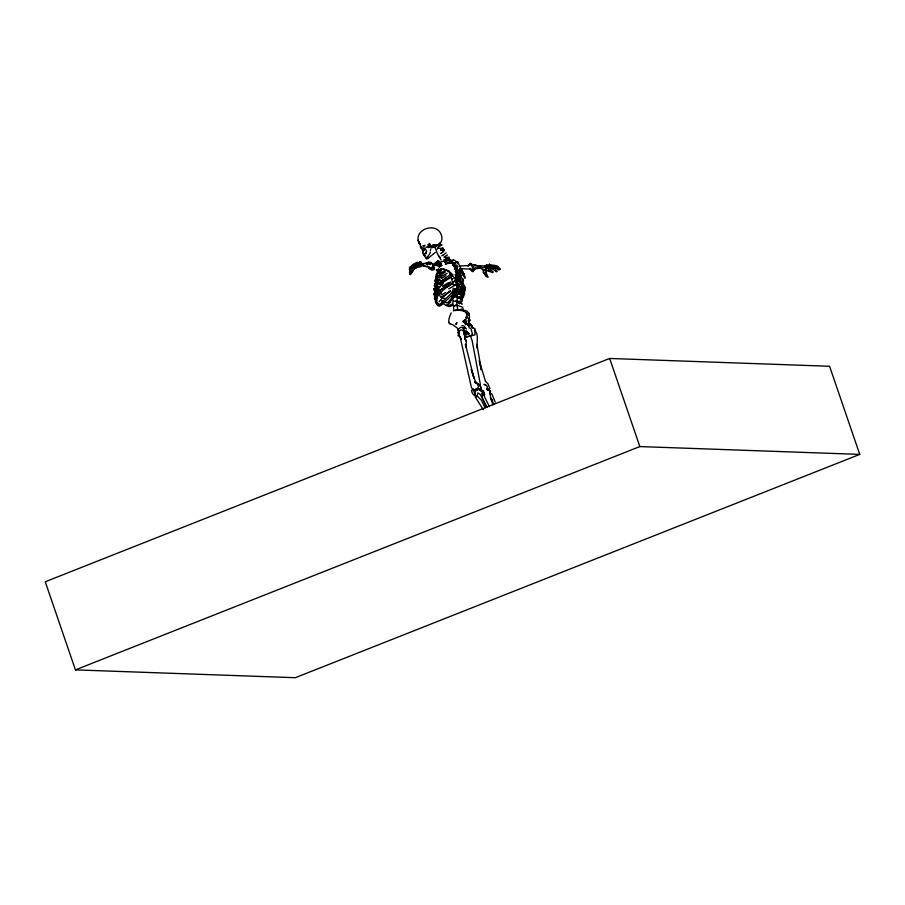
<?xml version="1.0" encoding="UTF-8"?>
<svg xmlns="http://www.w3.org/2000/svg" width="905" height="905" viewBox="0 0 905 905"><rect width="100%" height="100%" fill="white"/><g stroke="black" fill="none" stroke-linecap="round" stroke-linejoin="round"><path stroke-width="1.36" d="M419.513 264.079L419.456 265.052L421.04 264.588L421.085 263.378L419.524 263.4L419.445 264.916L420.972 264.565L420.701 266.839L419.671 266.602L419.524 263.649L421.097 263.581L421.515 264.475L419.513 263.694L419.592 264.384L421.142 264.351L421.176 263.31L420.927 265.968L421.097 263.581M457.115 297.394L457.104 300.788L455.656 301.286L457.511 301.648L456.561 301.569L456.957 304.861M456.561 268.842L456.573 266.251L457.048 266.862L454.446 266.862L457.217 268.299L456.754 269.057L454.446 268.095M411.108 267.744L411.096 268.695L409.456 269.769L409.535 267.337L412.759 265.425M433.065 266.67L433.122 265.391L432.454 267.337L432.895 264.384L431.617 263.355L430.565 263.638M421.221 263.027L420.927 262.461L420.882 263.853L421.051 262.088L419.151 262.122L419.072 264.192M453.088 292.021L453.088 288.152M456.086 278.91L456.324 277.303L455.125 278.672M447.839 260.369L448.156 258.988M453.858 265.799L453.677 263.672M417.658 264.464L417.805 265.618L417.872 264.656M468.847 324.669L468.869 322.157M452.885 297.598L452.941 305.494L454.344 306.15M420.983 264.17L421.063 262.201L420.836 263.683M452.919 296.455L453.066 293.163M434.321 285.957L436.719 280.663L434.57 284.283L434.966 285.675L437.104 281.84L434.321 285.957L436.255 286.263M421.063 264.52L421.074 263.672M488.632 269.826L487.003 270.934L485.465 269.52M476.234 388.924L475.374 389.829L473.123 389.863L471.403 387.464L460.328 337.746L461.267 339.296L457.987 332.621L458.371 331.999M489.334 265.81L489.458 263.864M437.568 270.81L437.353 274.339L438.043 271.805L440.814 268.842M421.006 264.973L421.085 264M419.784 266.013L419.298 266.975L416.074 267.529M455.294 268.898L452.523 263.14L449.208 260.278L449.412 258.672L448.292 259.848L445.543 259.531M421.119 264.362L419.117 264.86L419.445 262.495L419.366 263.717M437.115 296.964L436.764 302.971L439.773 305.234L437.963 304.442L436.448 302.168M414.75 264.939L414.411 268.559L412.997 268.977L412.363 265.357L414.105 264.769M428.518 247.631L428.721 245.278M461.561 290.957L461.674 289.77M459.469 291.353L459.582 290.166L458.326 289.396M461.109 276.24L461.222 275.109L458.88 274.226M438.552 271.342L438.676 272.937M455.554 292.281L456.165 293.695M473.179 270.222L474.005 270.018L473.654 268.231M446.584 259.181L445.848 260.289M460.328 276.24L460.328 272.846L455.238 271.409M461.561 295.007L461.72 293.82L460.532 293.209L458.462 293.605L459.65 294.227M427.137 264.045L427.262 263.231M490.012 394.501L490.555 390.745L486.754 389.184M469.118 319.782C470.351 315.212 468.632 309.895 463.021 310.257L462.5 310.37M426.719 264.294L426.934 262.97L427.997 262.439L429.751 264.181M426.855 264.237L427.816 262.789L420.825 264.068M437.443 270.9L437.726 276.489M437.126 284.351L437.601 278.57L435.678 278.389L436.221 274.272L442.262 269.034M438.292 287.666L438.178 288.31L437.896 286.319M459.299 284.962L457.828 289.623L452.715 293.967L458.383 288.955L457.828 289.623L458.586 287.62M452.33 261.183L452.5 260.301L454.005 260.052L458.168 262.767M464.593 337.135L470.43 336.049L472.376 334.103L471.041 328.753L469.084 327.678L468.858 325.608L463.428 322.044L463.598 320.958L465.713 320.099L467.037 314.714C465.6 309.306 457.478 309.781 453.201 310.822M436.515 277.337L436.934 275.278M450.136 273.955L449.796 273.129M468.632 325.902L468.654 324.827L468.632 325.902L468.349 325.336M426.232 253.728L426.425 250.662L425.169 248.502M456.742 296.591L457.251 294.487M469.967 265.335L470.374 263.706L467.976 265.923M464.842 289.193L463.858 287.813C466.844 291.116 461.471 295.799 459.717 298.311M417.182 265.957L417.386 265.176M435.316 280.652L437.534 280.165L437.454 282.654L435.678 282.564L436.12 277.552L446.154 269.962M423.642 254.803L422.737 253.208L422.884 250.414L423.121 251.929L421.278 247.45L424.321 250.312L421.164 247.857L421.21 246.669M468.745 265.493L470.295 263.4L472.648 265.233M420.768 247.766L420.067 243.875L420.542 244.836C409.422 230.39 438.744 219.044 441.912 237.234C442.511 242.597 437.896 247.189 432.432 245.741L441.606 244.904M458.756 334.058L459.208 332.633L457.975 335.676L460.249 336.784M469.22 321.49L468.835 323.866L469.752 319.929L466.505 316.399M435.328 297.394L435.497 302.519L437.635 305.505L439.434 306.195L441.957 304.702L453.733 293.446M451.063 276.738L450.724 275.674M486.947 389.795L487.354 386.718L486.053 385.021L483.949 384.342L485.385 385.066M417.024 264.961L415.723 266.081L415.893 264.215L417.578 263.989L417.839 265.595M437.601 295.471L438.122 294.08M430.486 252.212L427.239 257.914M437.307 303.842L437.635 302.949L436.787 304.431L437.307 303.842L439.185 304.985L441.233 303.571L438.642 305.562L457.206 287.677M438.959 245.221L439.909 242.913L438.586 244.757L439.875 243.581M458.959 285.742L459.627 284.543L457.84 283.684L456.573 284.849M439.445 283.65L439.898 282.564L441.674 282.688M486.109 269.396L485.906 272.326M451.233 312.859C449.808 315.619 446.222 324.092 451.753 324.431M461.81 284.249L463.552 280.335L463.089 279.091L461.245 277.484L459.22 277.145L457.127 278.152L457.5 279.419M463.236 297.474L464.684 293.378L463.609 290.086L460.871 288.446M419.264 263.072L421.311 262.835L421.232 264.871L419.151 264.407M450.566 260.911L450.871 260.233L447.896 259.826M448.688 260.267L449.412 258.672M461.923 297.575L464.186 292.813L464.073 294.249L462.93 291.512L459.559 289.815M442.93 251.918L444.027 249.61L441.097 249.78L442.76 248.162L443.326 248.966L441.097 249.78L444.027 249.61M439.83 278.683L439.717 280.516M464.152 332.271L464.265 329.805L462.353 327.587L460.611 327.248L457.896 329.997L459.14 332.746M463.337 293.786L465.227 289.883L465.012 286.806L461.844 284.362M457.738 287.281L458.315 286.116L457.195 287.88L458.111 285.018L458.303 288.062L458.1 285.991M437.997 265.878L438.721 264.452L440.78 265.244M438.88 265.923L440.531 262.699M441.188 270.505L439.559 276.263L440.135 272.993L441.142 273.321L444.061 271.036M485.815 266.206L486.46 265.176L488.576 266.715L474.605 268.966L475.51 268.027L474.073 269.554L474.91 268.027L474.005 270.018M480.227 389.682L481.053 386.978L475.227 381.163L471.256 369.364L474.039 378.505L465.453 344.307L465.736 347.531L466.426 341.253L464.774 338.029M437.782 290.392L435.905 293.175M435.848 263.4L435.939 262.337L438.518 260.516L439.276 262.45L437.058 264.803M456.131 289.238L457.545 288.231M420.271 263.163L420.044 261.443M485.781 266.228C485.442 265.516 476.845 266.364 473.982 265.063L473.123 265.629L475.487 265.199L480.838 266.466L472.444 264.905M428.574 247.45L429.932 245.097L428.484 247.495M435.882 299.555C439.785 289.724 450.95 286.003 456.98 278.129L456.324 277.043L454.83 278.061L455.351 279.34M427.556 246.454L426.945 247.427L425.735 247.008M493.055 268.219L493.383 267.688L491.63 267.982M461.188 291.139L463.869 286.998L463.971 285.347L463.19 283.039L459.208 280.414M434.649 295.618L438.337 290.053L435.237 295.109L435.362 296.274L434.355 293.503M458.247 302.519L459.095 301.241M439.559 257.314L440.283 257.224M436.12 277.552L434.785 280.991L435.678 282.564L436.301 279.102L441.934 275.256M459.944 302.315L462.557 298.514M453.428 306.116L453.903 310.426M410.44 274.543L412.148 272.111L411.062 270.844L409.479 272.677L410.587 273.944L411.594 272.88L410.599 273.763L409.761 272.801L409.467 273.887L410.44 274.543L409.784 273.796M487.625 266.67L485.159 270.527L483.587 269.792M427.827 263.016L428.54 262.054L430.859 262.36L433.043 264.351L436.38 265.516L435.067 265.289M452.805 298.299C451.561 299.012 450.09 303.956 448.314 302.168L458.292 289.894M433.065 266.556L430.837 268.502L429.423 268.683L428.45 267.62M436.764 269.848L436.38 270.346L438.97 269.305L438.427 268.819M458.122 298.345L459.661 296.342M461.188 294.34L462.727 292.338M435.35 252.393L427.579 258.762L426.379 258.502L427.556 257.97L426.493 258.728L425.723 257.936L423.97 254.735L424.637 256.058L423.936 254.837L425.282 255.233M439.083 301.806L443.767 296.105L450.124 290.743M433.031 246.646L432.228 247.608L430.848 247.189M456.505 293.978L453.88 297.134L458.462 291.093L458.202 288.424M448.642 288.899L455.328 285.03L457.206 282.824M430.305 250.776L430.746 248.886M416.266 266.964L412.205 271.421M437.873 287.27L434.162 290.777L433.789 288.921L442.398 280.414L451.55 273.593M460.95 288.322L462.681 286.319M483.564 390.722L483.055 391.299L484.594 394.953L483.937 392.612M456.188 292.462L451.855 297.213L457.941 289.747L458.043 291.342L457.862 289.996M427.579 265.855L426.843 266.67L421.447 265.448M444.808 261.873L446.923 259.995M486.46 407.16L482.354 397.883L482.489 391.956L478.79 388.89L474.469 390.926L475.419 397.238L483.293 409.671M437.33 261.805L438.224 260.866L437.115 262.009M434.92 265.007L437.93 264.871L439.592 267.507M455.351 285.041L457.478 282.835L457.115 280.346L455.69 281.76L456.312 282.575M426.787 251.59L424.015 254.452M434.513 244.622L431.911 247.563L430.407 245.764L434.162 245.606M451.244 292.801L453.982 290.086M493.259 265.651L495.046 265.403L497.546 266.67M436.663 274.249L440.192 270.9M458.824 331.841L457.987 332.621L459.446 331.502L458.824 331.841L459.333 334.884L458.846 331.4L460.917 329.929L463.269 330.246L465.792 340.88L464.842 338.255M452.296 304.171L449.468 305.347L446.685 304.171M450.181 300.845L448.235 302.632L445.758 302.496L443.201 301.399L442.952 300.415M443.303 283.48L437.409 288.865L433.936 294.136L434.988 296.376M412.318 271.251L411.775 271.738L413.359 270.21L411.628 272.201L410.813 271.251L409.931 272.02L410.225 269.758L413.54 267.099M441.968 252.778L444.287 250.708M453.156 282.586L449.48 285.776L445.136 287.847M484.673 266.489L487.15 264.656M459.084 289.114L458.156 289.905L459.616 289.645M473.111 388.607L471.573 390.621L472.003 392.397L473.519 394.885L474.752 394.309M412.657 265.663L412.352 265.075L414.094 264.362L412.646 265.255L413.144 264.418L417.296 262.212M435.554 263.038L436.742 262.122M444.4 286.874L450.543 282.111L443.993 286.987L438.303 292.7L434.4 298.322L435.282 299.747L434.886 298.65L435.712 298.243M449.4 278.208L452.738 275.64M450.385 261.805L451.369 261.059M450.781 290.878L444.106 295.958L441.244 296.591M448.371 303.888L450.566 302.213M468.123 265.9L470.317 264.237L467.953 265.561L459.616 266.059M443.292 254.984L446.188 252.823M458.156 310.053L463.258 308.786M442.884 281.964L452.975 274.645M434.694 289.442L438.269 287.236L435.882 288.706M445.746 292.338L441.934 294.781M491.358 268.151L489.775 269.305L488.757 268.084L486.29 268.457M485.34 266.421L487.682 265.448M437.172 249.09L437.794 248.649M478.338 389.06L481.845 389.738L482.489 391.956L478.338 389.06L477.399 389.297M410.531 268.819L411.741 267.495M409.456 269.769L410.27 269.215M423.868 248.932L424.004 246.137M412.997 268.977L413.834 268.423M415.995 265.312L414.207 266.477L413.947 265.968M447.183 273.265L440.43 277.088L441.165 276.907L439.921 276.613M441.436 278.548L445.984 275.618M435.554 294.17L434.298 294.985L434.875 290.528L435.577 290.528L434.219 288.559M427.646 244.95L428.495 244.588M489.277 266.783L488.587 267.167L488.485 266.104M445.339 272.077L441.221 274.645M446.414 277.948L441.538 280.889L438.936 280.211M466.935 332.576L464.57 333.662L464.367 334.567L464.423 333.447L466.188 335.11M442.421 286.252L448.597 282.598M457.082 263.864L458.247 262.903L463.835 274.871L460.928 268.491L463.801 274.634L460.509 268.061L462.874 273.039L459.819 268.593M451.527 276.987L442.194 282.801L438.97 282.711M444.117 256.907L447.477 254.939M422.59 245.889L424.999 245.323M439.559 246.183L441.991 244.916M440.486 253.513L441.527 252.97M441.697 255.742L442.839 255.153M487.806 390.225L489.877 388.562L487.953 383.788L485.476 381.356L479.322 360.937M446.063 260.074L449.208 260.278M456.041 280.697L454.355 281.546L456.244 281.76L456.652 284.306L455.52 284.781L456.799 284.837M466.788 321.015L464.559 322.372L462.93 321.694M442.149 265.357L440.158 265.719L441.357 265.154L441.267 264.373L438.891 263.502L441.448 263.728L433.959 264.203L434.57 263.219L442.274 261.624M452.941 305.098L449.74 306.569L446.618 305.822L443.948 304.057L441.674 300.664M414.931 264.283L411.017 266.545M451.482 263.072L453.247 262.28L455.147 263.525M440.271 265.776L441.267 264.373L441.323 265.459L437.703 265.787M457.002 304.702L454.265 305.766M450.814 262.846L451.991 262.337L450.034 261.669M490.68 268.638L493.904 268.287M447.194 263.332L445.26 264.147L451.165 262.461L448.156 262.925M484.492 394.716L483.247 395.236L481.743 393.652M454.287 265.414L455.668 264.837L457.987 266.783L456.154 265.799M452.353 278.932L452.964 278.683M456.935 292.903L458.043 292.451M452.692 265.12L453.971 264.599L452.93 263.808M455.26 310.483L457.885 309.77L464.129 310.754M609.665 358.459L45.25 581.768L75.42 669.881L295.335 677.709L859.75 454.389L829.58 366.276L609.665 358.459L639.835 446.572L859.75 454.389M75.42 669.881L639.835 446.572M464.559 335.054L468.767 333.391L468.247 333.832L466.561 331.943M441.097 249.78L443.518 248.966M456.165 262.031L458.213 262.382L458.416 263.185M445.384 259.362L447.262 258.706M474.141 268.921L472.139 268.151M496.483 271.885L492.467 268.898M453.009 281.919L453.643 281.715M438.201 248.389L443.156 248.174M418.574 264.498L418.234 263.004C420.587 262.97 415.09 262.45 416.017 264.317L417.691 264.102L415.915 263.989L415.972 264.69M441.346 250.289L444.219 249.622M437.398 247.178L438.857 246.918M437.782 262.846L436.47 263.185L437.782 262.846L437.172 263.084M428.8 266.67L429.355 267.382L421.221 265.041L423.133 264.509M455.26 274.826C457.421 272.495 458.609 276.285 460.396 274.215L456.075 272.077M441.188 289.306L442.964 288.876M455.668 305.438L455.045 305.562L457.082 305.777L457.726 309.227L456.007 310.189L457.998 310.268M457.002 278.321L458.552 278.016M459.978 287.643L462.048 287.247L461.505 285.652M448.473 262.801L450.226 262.484L444.185 261.613M420.192 265.753L422.047 265.414L420.033 265.312M435.565 284.702L437.963 284.283M498.202 269.928L499.334 269.441L498.847 268.627M452.5 260.301L453.541 260.063M496.302 268.321L492.727 267.744L494.085 267.529L491.325 268.514L490.521 267.326L489.254 267.224L490.555 267.009L487.275 267.903M455.509 278.073L454.231 278.31L455.554 278.254M433.608 245.572L437.126 245.04L435 246.918L437.16 253.185L441.097 260.04M415.927 267.066L415.825 265.923L415.927 267.066L416.9 266.918L416.786 265.776M487.252 267.439L487.987 267.337L486.72 267.303M456.346 278.016C458.733 276.025 459.197 279.996 461.312 277.982L455.26 275.041M490.578 393.324L491.981 394.139L495.205 402.046M418.811 262.936L416.176 263.355L416.447 265.086M416.515 265.9L418.585 265.629L418.28 263.446M419.004 262.914L417.024 263.174M436.572 276.794L438.484 276.557L436.255 276.726M440.644 249.984L443.823 249.61M454.944 281.421L456.674 281.217L456.459 283.141M463.869 331.716L466.675 331.388L469.276 334.137L465.577 331.185L466.675 331.388L463.337 331.694L464.525 331.603M455.656 301.286L462.002 301.625L462.195 299.623L457.964 297.123M424.388 253.751L424.999 253.694M460.521 268.672L470.838 269.124L469.684 268.547L470.691 269.418L470.238 268.661L472.15 271.489L473.428 271.591L472.184 265.244L472.195 266.556M445.09 298.243L442.398 298.48L441.629 296.489M456.595 309.996L457.907 309.883M453.677 297.078L457.455 296.863M434.264 267.473L432.194 268.332L432.941 267.394L433.178 270.097L431.64 270.086L429.117 268.208M454.48 288.672L455.272 288.605M412.476 267.857L410.734 267.823L412.103 266.896L412.035 267.835L410.35 268.434M488.134 277.247L486.177 276.579L483.304 272.303L483.7 271.817L485.069 273.785L483.304 271.986L483.168 269.271M496.63 266.33L497.874 266.251L500.442 269.351L499.277 269.633L496.053 267.326M463.19 320.89L465.034 319.94L464.525 320.313L466.392 322.938M440.158 265.719L441.255 265.651L439.208 265.799L440.95 265.731M488.994 264.554L494.843 265.595M444.231 257.359L449.412 257.235M443.903 269.418L440.746 269.068M497.773 268.932L496.087 268.151L497.286 267.948L495.012 268.14M453.507 284.668L454.989 284.736M421.221 265.041L421.911 265.052L419.977 264.78M492.524 272.654L489.243 271.183M456.278 271.07L458.122 271.738L458.665 270.934L454.31 269.17M459.355 281.161L460.577 281.885L461.358 281.127L456.335 278.22M456.493 281.24L457.647 281.919L456.425 281.749M459.955 284L461.222 284.724L462.025 283.932L458.903 281.579M497.218 267.62L495.205 267.009L496.46 266.975L492.614 267.416L490.849 266.206L492.048 266.161L488.836 266.624M468.519 325.438L469.616 324.228L468.485 323.017M461.878 325.619L462.817 325.653M465.362 337.158L474.933 334.94L475.114 328.9L472.478 327.339L471.166 324.737L468.247 321.988M455.317 292.847L453.858 292.745M439.638 284.34L442.274 284.566M487.693 270.471L489.334 271.511L490.51 270.233M456.821 271.873L459.073 273.072M431.21 263.706L421.504 263.581L423.336 264.475L421.436 263.434L422.273 264.441L421.176 263.151M453.563 301.048L455.079 301.229M448.122 259.328L450.215 260.063M445.226 259.678L448.529 260.448M445.384 259.226L446.866 259.407L447.308 260.402L446.708 259.859M435.735 245.549L432.805 245.108L434.717 245.934M476.743 267.71L480.668 268.344L483.293 269.939L485.725 269.283L485.431 267.032M461.855 309.895L463.258 310.132L463.575 311.365M459.672 310.245L461.075 310.483M445.509 259.554L446.448 259.724M455.996 275.448L457.274 275.697M458.043 275.052L460.17 276.466M421.572 262.869L422.047 264.43L421.153 264.667M440.871 292.915L441.391 294.385M457.964 275.425L460.668 276.172L460.419 275.03M452.466 265.414L454.977 265.923L452.964 264.667M443.857 269.181L448.676 271.115L451.867 274.068L448.495 271.376L443.631 269.147M430.871 269.158L429.513 267.79M486.698 267.371L488.1 268.05M459.05 278.254L460.362 278.638L460.894 279.871L458.812 280.267L458.292 279.034L456.98 278.661M456.131 280.256L455.543 278.129L457.082 278.989M456.697 269.09L459.321 270.538M458.19 285.607L459.435 286.048M457.975 285.528L456.731 285.075L457.115 287.462L456.968 285.561M420.361 247.144L421.685 247.789M457.466 305.426L462.896 307.304M449.061 271.228L444.785 269.611L448.676 271.115L452.952 276.579L455 278.005L456.131 277.778L456.493 274.611L455.238 268.649M475.068 265.787L471.369 264.317L472.455 265.685L471.12 263.955M442.986 261.556L443.914 259.848A2.229 0.566 -42.1 0 1 444.717 259.464M457.138 301.342L462.353 304.137M414.875 267.642L416.017 268.118L416.888 267.201L416.594 265.753M433.676 268.955L434.672 269.385M436.776 264.384L439.072 265.425M457.24 293.559L458.428 294.182L456.98 293.084L457.115 295.46M461.018 278.22L462.376 278.932L462.953 280.641M458.315 270.561L460.656 271.805L463.394 275.358L462.625 273.514C467.116 284.442 464.91 273.615 461.935 270.968M465.973 317.259L467.104 317.87L466.347 317.384M488.938 268.593L490.261 269.6M457.568 297.112L461.799 299.612M460.849 282.926L462.693 283.797L463.224 285.686M457.229 291.625L456.833 288.865L458.088 289.634M452.432 324.499L457.783 328.391L458.462 330.597M460.487 293.344L457.579 292.36L458.032 293.763M474.277 330.189C479.571 334.16 476.245 342.497 477.195 348.165L476.958 344.432L481.268 369.772L479.288 360.982M495.069 266.161L496.064 266.828M474.605 390.112L473.123 389.863L477.003 389.139L478.621 386.763L477.365 384.071L475.804 382.906M450.939 260.945L452.183 262.722M460.441 301.704L461.527 303.594M458.394 302.066L459.469 303.944M438.721 264.452L440.034 265.459M456.561 301.569L457.975 302.779L457.568 302.338M454.774 266.183L455.86 267.099M460.159 288.763L461.448 289.872L462.681 289.102L459.536 285.709M461.81 286.116L464.797 289.374L464.627 288.152M415.248 265.369L415.961 266.013M456.403 268.989L457.432 269.973M493.27 272.1L490.137 269.147L489.005 270.538M470.487 269.475L471.709 270.663M459.842 289.973L462.874 292.982C460.713 295.098 459.695 290.618 457.579 292.869L459.932 294.057L462.851 297.179M487.682 265.821L488.576 266.715L488.1 266.07M472.885 327.814L469.288 323.741L472.172 327.112M493.745 267.247L497.23 271.319M490.34 397.51L494.085 404.365M463.756 325.868L466.403 328.911M444.989 259.859L446.414 261.5M418.925 242.778L419.49 243.434L418.053 240.198L419.185 243.321L420.384 244.192M451.55 278.536L452.206 281.455M460.962 270.527L464.005 274.204L459.774 268.491M473.62 269.147L472.942 268.231L473.077 269.645M427.047 256.33L427.499 256.952M456.052 275.652L456.901 276.828M422.635 248.366L423.37 249.384M455.86 275.177L456.686 276.342M449.095 322.712L449.785 323.696M492.603 400.485L491.472 398.72M462.24 284.634L463.021 285.889M464.31 286.331L465.046 287.541M487.75 276.511L486.415 273.468L485.781 273.864L486.268 274.803L486.087 272.348M434.739 297.869L436.029 300.166M453.02 284.758L452.421 282.564M486.969 407.126L480.329 394.58L477.897 392.872L477.026 395.881L481.29 400.078L485.159 407.872M438.393 255.527L439.106 256.85M467.625 325.404L467.455 324.612M489.424 406.571L484.56 396.956L483.609 391.446M438.292 289.317L439.117 291.082L438.405 289.238M439.592 294.6L440.509 297.281M473.609 389.682L474.582 391.82M460.95 281.568L461.505 282.824M451.131 260.142L452.455 263.219M461.267 294.238L462.263 296.783M465.147 321.399L465.498 324.816M470.702 336.592L472.172 340.766L480.521 385.315M492.908 404.795L490.68 398.189L489.967 390.881M439.536 289.272L439.909 290.392M439.615 286.376L439.864 287.292M480.747 387.747L481.324 390.1M439.411 289.272L439.841 291.105M432.805 245.244L433.235 247.133M434.095 245.956L434.457 247.597M457.07 282.224L457.342 283.604L457.183 280.799M457.444 292.62L457.557 293.209M457.376 280.754L457.602 283.966M434.411 266.896L434.536 267.993M456.776 285.38L456.968 287.948M421.051 246.409L421.164 247.857M468.971 315.359L468.813 312.96L468.971 315.494M457.104 290.12L457.229 292.315M429.366 245.787L429.423 247.416M467.67 323.617L467.625 324.578L467.67 323.617M438.608 279.6L438.314 283.604L438.608 279.6M468.609 319.895L468.519 320.845L468.609 319.895M469.752 319.929L468.688 323.051L469.752 319.929M456.414 323.47L455.894 324.443L456.968 322.553L456.414 323.47M475.125 391.13L478.813 388.731L475.125 391.13M446.278 259.961L444.728 262.371L446.278 259.961M475.419 390.293L474.718 390.756L478.225 389.648L475.419 390.293M490.431 266.817L488.983 267.032L488.768 265.516L490.216 265.289L490.431 266.817M453.79 262.586L452.41 263.095L453.79 262.597L455.057 263.264L453.79 262.586M430.837 268.502L429.083 267.982L430.837 268.502M429.4 263.457L428.325 263.547L430.35 263.615L429.4 263.457M457.726 262.167L456.312 261.998L457.726 262.167M488.485 389.24L487.195 389.026L490.091 391.413L488.485 389.24M458.971 309.974L457.579 309.748L459.514 310.426L458.971 309.974M470.883 263.672L470.34 263.513L471.743 264.045L470.883 263.672M464.005 327.587L464.582 328.221L464.005 327.587M476.053 383.358L474.718 382.148L476.053 383.358M473.01 265.052L473.711 265.81L473.01 265.052M479.231 385.111L477.829 384.116L479.831 385.598L479.231 385.111M431.911 247.563L429.298 243.479L431.911 247.563M466.403 312.87L467.037 314.714L466.403 312.87M472.501 327.701L471.166 324.737L472.455 327.61M475.985 396.978L474.322 391.786L475.985 396.978M438.552 245.153L438.88 246.205L438.552 245.153"/></g></svg>
